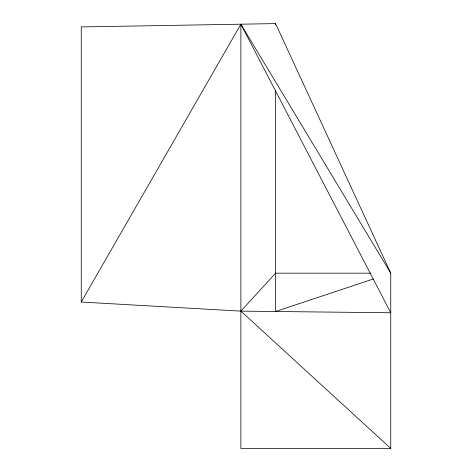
<?xml version="1.0" encoding="UTF-8"?>
<svg xmlns="http://www.w3.org/2000/svg" width="472" height="472" viewBox="0 0 472 472"><rect width="100%" height="100%" fill="white"/><g stroke="black" fill="none" stroke-linecap="round" stroke-linejoin="round"><path stroke-width="0.71" d="M81.249 302.033L240.879 24.196L390.751 273.176L390.751 448.4L240.879 448.4L240.879 24.196L390.751 312.765L240.879 311.125L81.249 302.033L81.249 26.922L275.571 23.6L390.751 273.176M373.299 278.987L275.571 311.502L275.571 90.594M370.945 273.176L275.571 273.176L240.879 311.125L390.751 448.4M275.571 23.6L275.571 25.075"/></g></svg>
